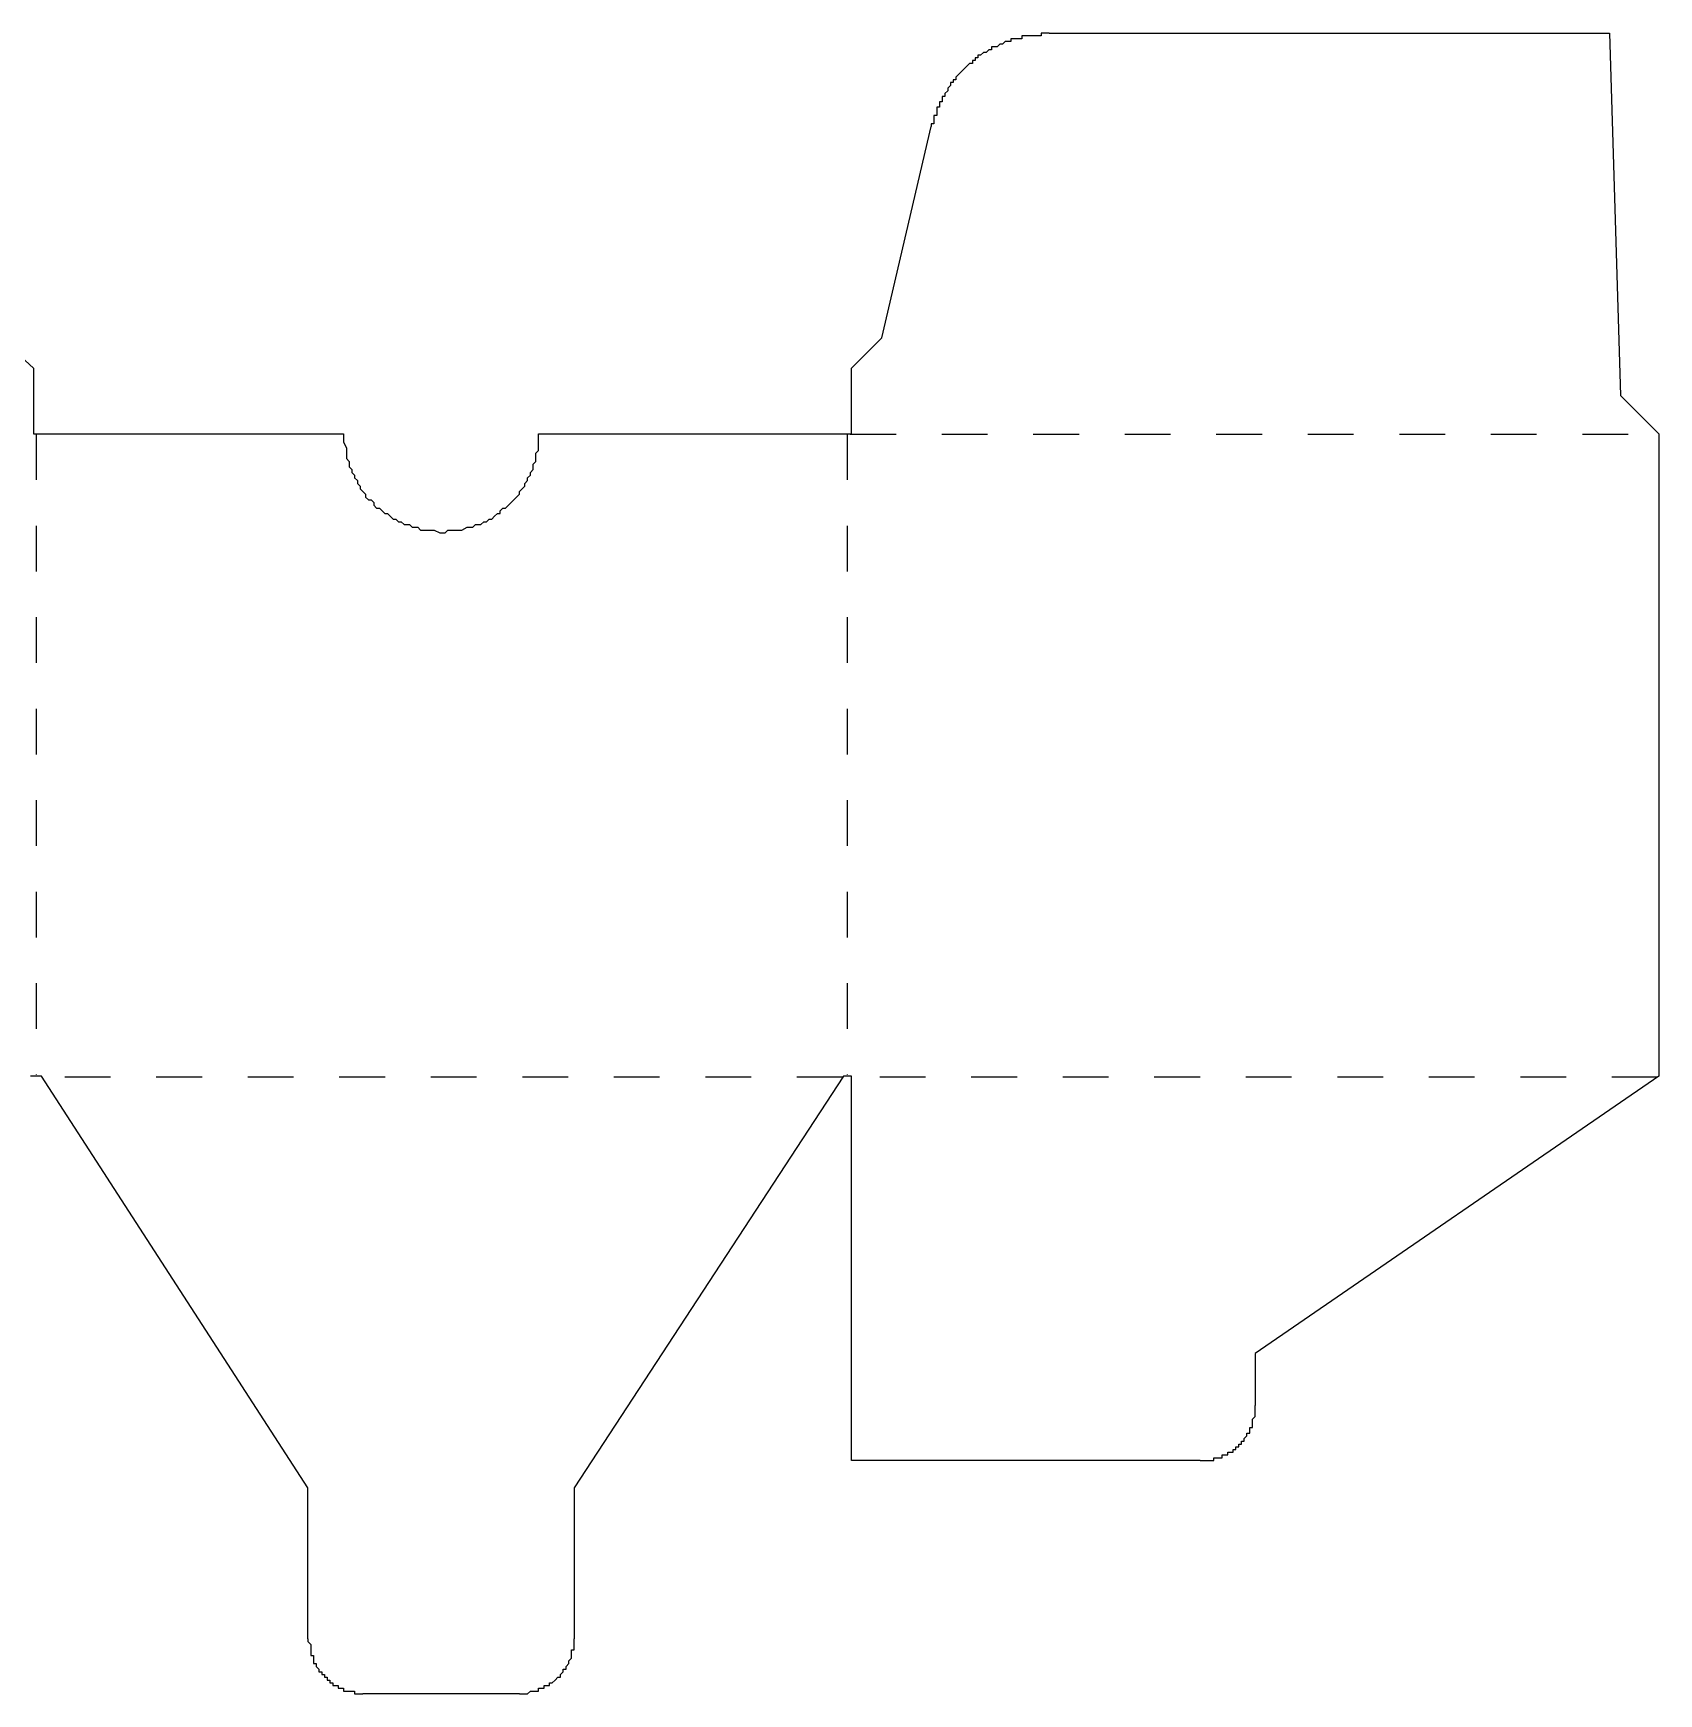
# Model space of a CAD drawing. Extents: x 0 to 896, y -596 to -17.
# Drawn here: x 469.4 to 895.7, y -596.2 to -160.6 of the extents above; entities that cross this region are included whole.
import ezdxf

# ---------------------------------------------------------------- set-up
doc = ezdxf.new("R2010")
doc.units = 0
doc.linetypes.add('DASHED', pattern=[24, 12, -12])
doc.layers.add('CREASE', color=5, linetype='DASHED')
doc.layers.add('CUT', color=1, linetype='CONTINUOUS')

msp = doc.modelspace()

# ---------------------------------------------------------------- linework, layer by layer
at = {"layer": 'CREASE'}
for p, q in [((470.2, -265.75), (470.2, -433.84)), ((682.8, -265.75), (682.8, -433.84)), ((683.65, -265.75), (895.39, -265.75)), ((681.66, -434.41), (471.33, -434.41)), ((895.39, -434.41), (683.94, -434.41))]:
    msp.add_line(p, q, dxfattribs=at)
at = {"layer": 'CUT'}
for p, q in [((734.4, -160.56), (733.68, -160.56)), ((733.68, -160.56), (733.68, -161.28)), ((735.12, -160.56), (734.4, -160.56)), ((735.84, -160.56), (735.12, -160.56)), ((735.12, -160.56), (735.12, -160.56)), ((735.84, -160.56), (882.72, -160.56)), ((882.72, -160.56), (885.6, -255.6)), ((720, -164.88), (719.28, -165.6)), ((720.72, -164.88), (720, -164.88)), ((720, -164.88), (720, -164.88)), ((721.44, -164.16), (720.72, -164.16)), ((720.72, -164.16), (720.72, -164.88)), ((722.16, -164.16), (721.44, -164.16)), ((721.44, -164.16), (721.44, -164.16)), ((722.88, -163.44), (722.16, -164.16)), ((723.6, -163.44), (722.88, -163.44)), ((722.88, -163.44), (722.88, -163.44)), ((724.32, -162.72), (723.6, -163.44)), ((723.6, -163.44), (723.6, -163.44)), ((725.04, -162.72), (724.32, -162.72)), ((724.32, -162.72), (724.32, -162.72)), ((725.76, -162.72), (725.04, -162.72)), ((725.04, -162.72), (725.04, -162.72)), ((726.48, -162), (725.76, -162)), ((725.76, -162), (725.76, -162.72)), ((727.2, -162), (726.48, -162)), ((727.92, -162), (727.2, -162)), ((727.2, -162), (727.2, -162)), ((728.64, -162), (727.92, -162)), ((727.92, -162), (727.92, -162)), ((729.36, -161.28), (728.64, -161.28)), ((728.64, -161.28), (728.64, -162)), ((730.08, -161.28), (729.36, -161.28)), ((730.8, -161.28), (730.08, -161.28)), ((730.08, -161.28), (730.08, -161.28)), ((731.52, -161.28), (730.8, -161.28)), ((730.8, -161.28), (730.8, -161.28)), ((732.24, -161.28), (731.52, -161.28)), ((731.52, -161.28), (731.52, -161.28)), ((732.96, -161.28), (732.24, -161.28)), ((733.68, -161.28), (732.96, -161.28)), ((732.96, -161.28), (732.96, -161.28)), ((714.24, -169.2), (713.52, -169.92)), ((714.96, -168.48), (714.24, -169.2)), ((714.24, -169.2), (714.24, -169.2)), ((715.68, -168.48), (714.96, -168.48)), ((714.96, -168.48), (714.96, -168.48)), ((716.4, -167.76), (715.68, -167.76)), ((715.68, -167.76), (715.68, -168.48)), ((717.12, -167.04), (716.4, -167.04)), ((716.4, -167.04), (716.4, -167.04)), ((716.4, -167.04), (716.4, -167.76)), ((717.84, -166.32), (717.12, -166.32)), ((717.12, -166.32), (717.12, -167.04)), ((718.56, -165.6), (717.84, -166.32)), ((717.84, -166.32), (717.84, -166.32)), ((719.28, -165.6), (718.56, -165.6)), ((718.56, -165.6), (718.56, -165.6)), ((719.28, -165.6), (719.28, -165.6)), ((709.92, -174.24), (709.2, -174.96)), ((710.64, -173.52), (709.92, -173.52)), ((709.92, -173.52), (709.92, -174.24)), ((709.92, -174.24), (709.92, -174.24)), ((711.36, -172.8), (710.64, -172.8)), ((710.64, -172.8), (710.64, -173.52)), ((712.08, -171.36), (711.36, -172.08)), ((711.36, -172.08), (711.36, -172.08)), ((711.36, -172.08), (711.36, -172.8)), ((712.8, -170.64), (712.08, -171.36)), ((712.08, -171.36), (712.08, -171.36)), ((712.08, -171.36), (712.08, -171.36)), ((713.52, -169.92), (712.8, -170.64)), ((712.8, -170.64), (712.8, -170.64)), ((713.52, -169.92), (713.52, -169.92)), ((713.52, -169.92), (713.52, -169.92)), ((707.76, -178.56), (707.04, -178.56)), ((707.04, -178.56), (707.04, -179.28)), ((708.48, -177.12), (707.76, -177.12)), ((707.76, -177.12), (707.76, -177.84)), ((707.76, -177.84), (707.76, -177.84)), ((707.76, -177.84), (707.76, -178.56)), ((709.2, -175.68), (708.48, -176.4)), ((708.48, -176.4), (708.48, -176.4)), ((708.48, -176.4), (708.48, -177.12)), ((709.2, -174.96), (709.2, -174.96)), ((709.2, -174.96), (709.2, -175.68)), ((709.2, -175.68), (709.2, -175.68)), ((706.32, -182.16), (705.6, -182.16)), ((705.6, -182.16), (705.6, -182.88)), ((705.6, -182.88), (705.6, -182.88)), ((705.6, -182.88), (705.6, -183.6)), ((707.04, -180), (706.32, -180)), ((706.32, -180), (706.32, -180.72)), ((706.32, -180.72), (706.32, -180.72)), ((706.32, -180.72), (706.32, -181.44)), ((706.32, -181.44), (706.32, -182.16)), ((707.04, -179.28), (707.04, -179.28)), ((707.04, -179.28), (707.04, -180)), ((691.92, -240.48), (704.88, -185.04)), ((705.6, -184.32), (704.88, -184.32)), ((704.88, -184.32), (704.88, -185.04)), ((705.6, -183.6), (705.6, -183.6)), ((705.6, -183.6), (705.6, -184.32)), ((460.8, -240.48), (469.44, -248.4)), ((684, -248.4), (691.92, -240.48)), ((469.44, -248.4), (469.44, -265.68)), ((684, -265.68), (684, -248.4)), ((885.6, -255.6), (895.68, -265.68)), ((469.44, -265.68), (550.8, -265.68)), ((550.8, -265.68), (550.8, -266.4)), ((601.92, -265.68), (684, -265.68)), ((601.92, -266.4), (601.92, -265.68)), ((895.68, -265.68), (895.68, -434.16)), ((550.8, -266.4), (550.8, -267.12)), ((550.8, -267.12), (550.8, -267.84)), ((550.8, -267.84), (551.52, -269.28)), ((551.52, -269.28), (551.52, -270)), ((551.52, -270), (551.52, -270.72)), ((601.2, -270.72), (601.92, -270)), ((601.92, -267.12), (601.92, -266.4)), ((601.92, -267.84), (601.92, -267.12)), ((601.92, -269.28), (601.92, -267.84)), ((601.92, -270), (601.92, -269.28)), ((551.52, -270.72), (551.52, -271.44)), ((551.52, -271.44), (551.52, -272.16)), ((551.52, -272.16), (552.24, -272.88)), ((552.24, -272.88), (552.24, -273.6)), ((552.24, -273.6), (552.24, -274.32)), ((552.24, -274.32), (552.96, -275.04)), ((600.48, -273.6), (601.2, -272.88)), ((600.48, -274.32), (600.48, -273.6)), ((600.48, -275.04), (600.48, -274.32)), ((601.2, -271.44), (601.2, -270.72)), ((601.2, -272.16), (601.2, -271.44)), ((601.2, -272.88), (601.2, -272.16)), ((552.96, -275.04), (552.96, -275.76)), ((552.96, -275.76), (553.68, -276.48)), ((553.68, -276.48), (553.68, -277.2)), ((553.68, -277.2), (554.4, -277.92)), ((554.4, -277.92), (554.4, -278.64)), ((554.4, -278.64), (555.12, -279.36)), ((598.32, -278.64), (599.04, -277.92)), ((598.32, -279.36), (598.32, -278.64)), ((599.04, -277.2), (599.76, -276.48)), ((599.04, -277.92), (599.04, -277.2)), ((599.76, -275.76), (600.48, -275.04)), ((599.76, -276.48), (599.76, -275.76)), ((555.12, -279.36), (555.12, -280.08)), ((555.12, -280.08), (555.84, -280.8)), ((555.84, -280.8), (556.56, -281.52)), ((556.56, -281.52), (556.56, -282.24)), ((556.56, -282.24), (557.28, -282.96)), ((557.28, -282.96), (558, -282.96)), ((558, -282.96), (558.72, -283.68)), ((594.72, -283.68), (595.44, -282.96)), ((595.44, -282.96), (596.16, -282.24)), ((595.44, -282.96), (595.44, -282.96)), ((596.16, -282.24), (596.88, -281.52)), ((596.88, -280.8), (597.6, -280.08)), ((596.88, -281.52), (596.88, -280.8)), ((597.6, -280.08), (598.32, -279.36)), ((558.72, -283.68), (558.72, -284.4)), ((558.72, -284.4), (559.44, -285.12)), ((559.44, -285.12), (560.16, -285.12)), ((560.16, -285.12), (560.88, -285.84)), ((560.88, -285.84), (561.6, -286.56)), ((561.6, -286.56), (562.32, -286.56)), ((562.32, -286.56), (563.04, -287.28)), ((563.04, -287.28), (563.76, -288)), ((589.68, -288), (590.4, -287.28)), ((590.4, -287.28), (591.12, -286.56)), ((591.12, -286.56), (591.84, -286.56)), ((591.84, -285.84), (592.56, -285.12)), ((591.84, -286.56), (591.84, -285.84)), ((592.56, -285.12), (593.28, -285.12)), ((593.28, -285.12), (594, -284.4)), ((594, -284.4), (594.72, -283.68)), ((563.76, -288), (564.48, -288)), ((564.48, -288), (565.2, -288.72)), ((565.2, -288.72), (565.92, -288.72)), ((565.92, -288.72), (566.64, -289.44)), ((566.64, -289.44), (567.36, -289.44)), ((567.36, -289.44), (568.08, -289.44)), ((568.08, -289.44), (568.8, -290.16)), ((568.8, -290.16), (569.52, -290.16)), ((569.52, -290.16), (570.24, -290.16)), ((570.24, -290.16), (570.96, -290.88)), ((570.96, -290.88), (571.68, -290.88)), ((571.68, -290.88), (572.4, -290.88)), ((572.4, -290.88), (573.12, -290.88)), ((573.12, -290.88), (573.84, -290.88)), ((573.84, -290.88), (574.56, -290.88)), ((574.56, -290.88), (576, -291.6)), ((576, -291.6), (576.72, -291.6)), ((576.72, -291.6), (577.44, -291.6)), ((577.44, -291.6), (578.16, -290.88)), ((578.16, -290.88), (578.88, -290.88)), ((578.88, -290.88), (579.6, -290.88)), ((579.6, -290.88), (580.32, -290.88)), ((580.32, -290.88), (581.04, -290.88)), ((581.04, -290.88), (581.76, -290.88)), ((581.76, -290.88), (583.2, -290.16)), ((583.2, -290.16), (583.92, -290.16)), ((583.92, -290.16), (584.64, -290.16)), ((584.64, -290.16), (585.36, -289.44)), ((585.36, -289.44), (586.08, -289.44)), ((586.08, -289.44), (586.8, -289.44)), ((586.8, -289.44), (587.52, -288.72)), ((587.52, -288.72), (588.24, -288.72)), ((588.24, -288.72), (588.96, -288)), ((588.96, -288), (589.68, -288)), ((469.44, -434.16), (468.72, -434.16)), ((470.16, -434.16), (469.44, -434.16)), ((469.44, -434.16), (469.44, -434.16)), ((469.44, -434.16), (469.44, -434.16)), ((469.44, -434.16), (469.44, -434.16)), ((469.44, -434.16), (469.44, -434.16)), ((469.44, -434.16), (469.44, -434.16)), ((469.44, -434.16), (469.44, -434.16)), ((469.44, -434.16), (469.44, -434.16)), ((469.44, -434.16), (469.44, -434.16)), ((469.44, -434.16), (469.44, -434.16)), ((469.44, -434.16), (469.44, -434.16)), ((469.44, -434.16), (469.44, -434.16)), ((469.44, -434.16), (469.44, -434.16)), ((469.44, -434.16), (469.44, -434.16)), ((469.44, -434.16), (469.44, -434.16)), ((469.44, -434.16), (469.44, -434.16)), ((469.44, -434.16), (469.44, -434.16)), ((469.44, -434.16), (469.44, -434.16)), ((469.44, -434.16), (469.44, -434.16)), ((469.44, -434.16), (469.44, -434.16)), ((469.44, -434.16), (469.44, -434.16)), ((469.44, -434.16), (469.44, -434.16)), ((469.44, -434.16), (469.44, -434.16)), ((469.44, -434.16), (469.44, -434.16)), ((469.44, -434.16), (469.44, -434.16)), ((469.44, -434.16), (469.44, -434.16)), ((469.44, -434.16), (469.44, -434.16)), ((469.44, -434.16), (469.44, -434.16)), ((469.44, -434.16), (469.44, -434.16)), ((469.44, -434.16), (469.44, -434.16)), ((469.44, -434.16), (469.44, -434.16)), ((469.44, -434.16), (469.44, -434.16)), ((469.44, -434.16), (469.44, -434.16)), ((469.44, -434.16), (469.44, -434.16)), ((469.44, -434.16), (469.44, -434.16)), ((469.44, -434.16), (469.44, -434.16)), ((469.44, -434.16), (469.44, -434.16)), ((469.44, -434.16), (469.44, -434.16)), ((469.44, -434.16), (469.44, -434.16)), ((469.44, -434.16), (469.44, -434.16)), ((469.44, -434.16), (469.44, -434.16)), ((469.44, -434.16), (469.44, -434.16)), ((469.44, -434.16), (469.44, -434.16)), ((469.44, -434.16), (469.44, -434.16)), ((469.44, -434.16), (469.44, -434.16)), ((469.44, -434.16), (469.44, -434.16)), ((469.44, -434.16), (469.44, -434.16)), ((469.44, -434.16), (469.44, -434.16)), ((469.44, -434.16), (469.44, -434.16)), ((469.44, -434.16), (469.44, -434.16)), ((469.44, -434.16), (469.44, -434.16)), ((469.44, -434.16), (469.44, -434.16)), ((469.44, -434.16), (469.44, -434.16)), ((469.44, -434.16), (469.44, -434.16)), ((469.44, -434.16), (469.44, -434.16)), ((469.44, -434.16), (469.44, -434.16)), ((469.44, -434.16), (469.44, -434.16)), ((469.44, -434.16), (469.44, -434.16)), ((469.44, -434.16), (469.44, -434.16)), ((469.44, -434.16), (469.44, -434.16)), ((469.44, -434.16), (469.44, -434.16)), ((469.44, -434.16), (469.44, -434.16)), ((469.44, -434.16), (469.44, -434.16)), ((469.44, -434.16), (469.44, -434.16)), ((469.44, -434.16), (469.44, -434.16)), ((469.44, -434.16), (469.44, -434.16)), ((469.44, -434.16), (469.44, -434.16)), ((470.88, -434.16), (470.16, -434.16)), ((470.16, -434.16), (470.16, -434.16)), ((470.16, -434.16), (470.16, -434.16)), ((470.16, -434.16), (470.16, -434.16)), ((470.16, -434.16), (470.16, -434.16)), ((470.16, -434.16), (470.16, -434.16)), ((470.16, -434.16), (470.16, -434.16)), ((470.16, -434.16), (470.16, -434.16)), ((470.16, -434.16), (470.16, -434.16)), ((470.16, -434.16), (470.16, -434.16)), ((470.16, -434.16), (470.16, -434.16)), ((470.16, -434.16), (470.16, -434.16)), ((470.16, -434.16), (470.16, -434.16)), ((470.16, -434.16), (470.16, -434.16)), ((470.16, -434.16), (470.16, -434.16)), ((470.16, -434.16), (470.16, -434.16)), ((470.16, -434.16), (470.16, -434.16)), ((470.16, -434.16), (470.16, -434.16)), ((470.16, -434.16), (470.16, -434.16)), ((470.16, -434.16), (470.16, -434.16)), ((470.16, -434.16), (470.16, -434.16)), ((470.16, -434.16), (470.16, -434.16)), ((470.16, -434.16), (470.16, -434.16)), ((470.16, -434.16), (470.16, -434.16)), ((470.16, -434.16), (470.16, -434.16)), ((470.16, -434.16), (470.16, -434.16)), ((470.16, -434.16), (470.16, -434.16)), ((470.16, -434.16), (470.16, -434.16)), ((470.16, -434.16), (470.16, -434.16)), ((470.16, -434.16), (470.16, -434.16)), ((470.16, -434.16), (470.16, -434.16)), ((470.16, -434.16), (470.16, -434.16)), ((470.16, -434.16), (470.16, -434.16)), ((470.16, -434.16), (470.16, -434.16)), ((470.16, -434.16), (470.16, -434.16)), ((470.16, -434.16), (470.16, -434.16)), ((470.16, -434.16), (470.16, -434.16)), ((470.16, -434.16), (470.16, -434.16)), ((470.16, -434.16), (470.16, -434.16)), ((470.16, -434.16), (470.16, -434.16)), ((470.16, -434.16), (470.16, -434.16)), ((470.16, -434.16), (470.16, -434.16)), ((470.16, -434.16), (470.16, -434.16)), ((470.16, -434.16), (470.16, -434.16)), ((470.16, -434.16), (470.16, -434.16)), ((470.16, -434.16), (470.16, -434.16)), ((470.16, -434.16), (470.16, -434.16)), ((470.16, -434.16), (470.16, -434.16)), ((470.16, -434.16), (470.16, -434.16)), ((470.16, -434.16), (470.16, -434.16)), ((470.16, -434.16), (470.16, -434.16)), ((470.16, -434.16), (470.16, -434.16)), ((470.16, -434.16), (470.16, -434.16)), ((470.16, -434.16), (470.16, -434.16)), ((470.16, -434.16), (470.16, -434.16)), ((471.6, -434.16), (470.88, -434.16)), ((470.88, -434.16), (470.88, -434.16)), ((470.88, -434.16), (470.88, -434.16)), ((470.88, -434.16), (470.88, -434.16)), ((470.88, -434.16), (470.88, -434.16)), ((470.88, -434.16), (470.88, -434.16)), ((470.88, -434.16), (470.88, -434.16)), ((470.88, -434.16), (470.88, -434.16)), ((470.88, -434.16), (470.88, -434.16)), ((470.88, -434.16), (470.88, -434.16)), ((470.88, -434.16), (470.88, -434.16)), ((470.88, -434.16), (470.88, -434.16)), ((470.88, -434.16), (470.88, -434.16)), ((470.88, -434.16), (470.88, -434.16)), ((470.88, -434.16), (470.88, -434.16)), ((470.88, -434.16), (470.88, -434.16)), ((470.88, -434.16), (470.88, -434.16)), ((470.88, -434.16), (470.88, -434.16)), ((470.88, -434.16), (470.88, -434.16)), ((470.88, -434.16), (470.88, -434.16)), ((470.88, -434.16), (470.88, -434.16)), ((470.88, -434.16), (470.88, -434.16)), ((470.88, -434.16), (470.88, -434.16)), ((470.88, -434.16), (470.88, -434.16)), ((470.88, -434.16), (470.88, -434.16)), ((470.88, -434.16), (470.88, -434.16)), ((470.88, -434.16), (470.88, -434.16)), ((470.88, -434.16), (470.88, -434.16)), ((470.88, -434.16), (470.88, -434.16)), ((470.88, -434.16), (470.88, -434.16)), ((470.88, -434.16), (470.88, -434.16)), ((470.88, -434.16), (470.88, -434.16)), ((470.88, -434.16), (470.88, -434.16)), ((470.88, -434.16), (470.88, -434.16)), ((470.88, -434.16), (470.88, -434.16)), ((470.88, -434.16), (470.88, -434.16)), ((470.88, -434.16), (470.88, -434.16)), ((470.88, -434.16), (470.88, -434.16)), ((470.88, -434.16), (470.88, -434.16)), ((470.88, -434.16), (470.88, -434.16)), ((470.88, -434.16), (470.88, -434.16)), ((470.88, -434.16), (470.88, -434.16)), ((470.88, -434.16), (470.88, -434.16)), ((470.88, -434.16), (470.88, -434.16)), ((470.88, -434.16), (470.88, -434.16)), ((470.88, -434.16), (470.88, -434.16)), ((470.88, -434.16), (470.88, -434.16)), ((470.88, -434.16), (470.88, -434.16)), ((470.88, -434.16), (470.88, -434.16)), ((470.88, -434.16), (470.88, -434.16)), ((470.88, -434.16), (470.88, -434.16)), ((470.88, -434.16), (470.88, -434.16)), ((470.88, -434.16), (470.88, -434.16)), ((470.88, -434.16), (470.88, -434.16)), ((470.88, -434.16), (470.88, -434.16)), ((470.88, -434.16), (470.88, -434.16)), ((470.88, -434.16), (470.88, -434.16)), ((470.88, -434.16), (470.88, -434.16)), ((470.88, -434.16), (470.88, -434.16)), ((470.88, -434.16), (470.88, -434.16)), ((470.88, -434.16), (470.88, -434.16)), ((470.88, -434.16), (470.88, -434.16)), ((470.88, -434.16), (470.88, -434.16)), ((470.88, -434.16), (470.88, -434.16)), ((470.88, -434.16), (470.88, -434.16)), ((541.44, -542.16), (471.6, -434.16)), ((471.6, -434.16), (471.6, -434.16)), ((471.6, -434.16), (471.6, -434.16)), ((471.6, -434.16), (471.6, -434.16)), ((471.6, -434.16), (471.6, -434.16)), ((471.6, -434.16), (471.6, -434.16)), ((471.6, -434.16), (471.6, -434.16)), ((471.6, -434.16), (471.6, -434.16)), ((471.6, -434.16), (471.6, -434.16)), ((471.6, -434.16), (471.6, -434.16)), ((471.6, -434.16), (471.6, -434.16)), ((681.84, -434.16), (611.28, -542.16)), ((682.56, -434.16), (681.84, -434.16)), ((681.84, -434.16), (681.84, -434.16)), ((681.84, -434.16), (681.84, -434.16)), ((681.84, -434.16), (681.84, -434.16)), ((681.84, -434.16), (681.84, -434.16)), ((681.84, -434.16), (681.84, -434.16)), ((681.84, -434.16), (681.84, -434.16)), ((681.84, -434.16), (681.84, -434.16)), ((681.84, -434.16), (681.84, -434.16)), ((681.84, -434.16), (681.84, -434.16)), ((681.84, -434.16), (681.84, -434.16)), ((681.84, -434.16), (681.84, -434.16)), ((681.84, -434.16), (681.84, -434.16)), ((681.84, -434.16), (681.84, -434.16)), ((681.84, -434.16), (681.84, -434.16)), ((681.84, -434.16), (681.84, -434.16)), ((681.84, -434.16), (681.84, -434.16)), ((681.84, -434.16), (681.84, -434.16)), ((681.84, -434.16), (681.84, -434.16)), ((681.84, -434.16), (681.84, -434.16)), ((681.84, -434.16), (681.84, -434.16)), ((681.84, -434.16), (681.84, -434.16)), ((681.84, -434.16), (681.84, -434.16)), ((681.84, -434.16), (681.84, -434.16)), ((681.84, -434.16), (681.84, -434.16)), ((681.84, -434.16), (681.84, -434.16)), ((681.84, -434.16), (681.84, -434.16)), ((681.84, -434.16), (681.84, -434.16)), ((681.84, -434.16), (681.84, -434.16)), ((681.84, -434.16), (681.84, -434.16)), ((681.84, -434.16), (681.84, -434.16)), ((681.84, -434.16), (681.84, -434.16)), ((681.84, -434.16), (681.84, -434.16)), ((681.84, -434.16), (681.84, -434.16)), ((681.84, -434.16), (681.84, -434.16)), ((681.84, -434.16), (681.84, -434.16)), ((681.84, -434.16), (681.84, -434.16)), ((681.84, -434.16), (681.84, -434.16)), ((681.84, -434.16), (681.84, -434.16)), ((681.84, -434.16), (681.84, -434.16)), ((681.84, -434.16), (681.84, -434.16)), ((681.84, -434.16), (681.84, -434.16)), ((681.84, -434.16), (681.84, -434.16)), ((681.84, -434.16), (681.84, -434.16)), ((681.84, -434.16), (681.84, -434.16)), ((681.84, -434.16), (681.84, -434.16)), ((681.84, -434.16), (681.84, -434.16)), ((681.84, -434.16), (681.84, -434.16)), ((681.84, -434.16), (681.84, -434.16)), ((681.84, -434.16), (681.84, -434.16)), ((681.84, -434.16), (681.84, -434.16)), ((681.84, -434.16), (681.84, -434.16)), ((681.84, -434.16), (681.84, -434.16)), ((681.84, -434.16), (681.84, -434.16)), ((683.28, -434.16), (682.56, -434.16)), ((682.56, -434.16), (682.56, -434.16)), ((682.56, -434.16), (682.56, -434.16)), ((682.56, -434.16), (682.56, -434.16)), ((682.56, -434.16), (682.56, -434.16)), ((682.56, -434.16), (682.56, -434.16)), ((682.56, -434.16), (682.56, -434.16)), ((682.56, -434.16), (682.56, -434.16)), ((682.56, -434.16), (682.56, -434.16)), ((682.56, -434.16), (682.56, -434.16)), ((682.56, -434.16), (682.56, -434.16)), ((682.56, -434.16), (682.56, -434.16)), ((682.56, -434.16), (682.56, -434.16)), ((682.56, -434.16), (682.56, -434.16)), ((682.56, -434.16), (682.56, -434.16)), ((682.56, -434.16), (682.56, -434.16)), ((682.56, -434.16), (682.56, -434.16)), ((682.56, -434.16), (682.56, -434.16)), ((682.56, -434.16), (682.56, -434.16)), ((682.56, -434.16), (682.56, -434.16)), ((682.56, -434.16), (682.56, -434.16)), ((682.56, -434.16), (682.56, -434.16)), ((682.56, -434.16), (682.56, -434.16)), ((682.56, -434.16), (682.56, -434.16)), ((682.56, -434.16), (682.56, -434.16)), ((682.56, -434.16), (682.56, -434.16)), ((682.56, -434.16), (682.56, -434.16)), ((682.56, -434.16), (682.56, -434.16)), ((682.56, -434.16), (682.56, -434.16)), ((682.56, -434.16), (682.56, -434.16)), ((682.56, -434.16), (682.56, -434.16)), ((682.56, -434.16), (682.56, -434.16)), ((682.56, -434.16), (682.56, -434.16)), ((682.56, -434.16), (682.56, -434.16)), ((682.56, -434.16), (682.56, -434.16)), ((682.56, -434.16), (682.56, -434.16)), ((682.56, -434.16), (682.56, -434.16)), ((682.56, -434.16), (682.56, -434.16)), ((682.56, -434.16), (682.56, -434.16)), ((682.56, -434.16), (682.56, -434.16)), ((682.56, -434.16), (682.56, -434.16)), ((682.56, -434.16), (682.56, -434.16)), ((682.56, -434.16), (682.56, -434.16)), ((682.56, -434.16), (682.56, -434.16)), ((682.56, -434.16), (682.56, -434.16)), ((682.56, -434.16), (682.56, -434.16)), ((682.56, -434.16), (682.56, -434.16)), ((682.56, -434.16), (682.56, -434.16)), ((682.56, -434.16), (682.56, -434.16)), ((682.56, -434.16), (682.56, -434.16)), ((682.56, -434.16), (682.56, -434.16)), ((682.56, -434.16), (682.56, -434.16)), ((682.56, -434.16), (682.56, -434.16)), ((682.56, -434.16), (682.56, -434.16)), ((682.56, -434.16), (682.56, -434.16)), ((682.56, -434.16), (682.56, -434.16)), ((684, -434.16), (683.28, -434.16)), ((683.28, -434.16), (683.28, -434.16)), ((683.28, -434.16), (683.28, -434.16)), ((683.28, -434.16), (683.28, -434.16)), ((683.28, -434.16), (683.28, -434.16)), ((683.28, -434.16), (683.28, -434.16)), ((683.28, -434.16), (683.28, -434.16)), ((683.28, -434.16), (683.28, -434.16)), ((683.28, -434.16), (683.28, -434.16)), ((683.28, -434.16), (683.28, -434.16)), ((683.28, -434.16), (683.28, -434.16)), ((683.28, -434.16), (683.28, -434.16)), ((683.28, -434.16), (683.28, -434.16)), ((683.28, -434.16), (683.28, -434.16)), ((683.28, -434.16), (683.28, -434.16)), ((683.28, -434.16), (683.28, -434.16)), ((683.28, -434.16), (683.28, -434.16)), ((683.28, -434.16), (683.28, -434.16)), ((683.28, -434.16), (683.28, -434.16)), ((683.28, -434.16), (683.28, -434.16)), ((683.28, -434.16), (683.28, -434.16)), ((683.28, -434.16), (683.28, -434.16)), ((683.28, -434.16), (683.28, -434.16)), ((683.28, -434.16), (683.28, -434.16)), ((683.28, -434.16), (683.28, -434.16)), ((683.28, -434.16), (683.28, -434.16)), ((683.28, -434.16), (683.28, -434.16)), ((683.28, -434.16), (683.28, -434.16)), ((683.28, -434.16), (683.28, -434.16)), ((683.28, -434.16), (683.28, -434.16)), ((683.28, -434.16), (683.28, -434.16)), ((683.28, -434.16), (683.28, -434.16)), ((683.28, -434.16), (683.28, -434.16)), ((683.28, -434.16), (683.28, -434.16)), ((683.28, -434.16), (683.28, -434.16)), ((683.28, -434.16), (683.28, -434.16)), ((683.28, -434.16), (683.28, -434.16)), ((683.28, -434.16), (683.28, -434.16)), ((683.28, -434.16), (683.28, -434.16)), ((683.28, -434.16), (683.28, -434.16)), ((683.28, -434.16), (683.28, -434.16)), ((683.28, -434.16), (683.28, -434.16)), ((683.28, -434.16), (683.28, -434.16)), ((683.28, -434.16), (683.28, -434.16)), ((683.28, -434.16), (683.28, -434.16)), ((683.28, -434.16), (683.28, -434.16)), ((683.28, -434.16), (683.28, -434.16)), ((683.28, -434.16), (683.28, -434.16)), ((683.28, -434.16), (683.28, -434.16)), ((683.28, -434.16), (683.28, -434.16)), ((683.28, -434.16), (683.28, -434.16)), ((683.28, -434.16), (683.28, -434.16)), ((683.28, -434.16), (683.28, -434.16)), ((683.28, -434.16), (683.28, -434.16)), ((683.28, -434.16), (683.28, -434.16)), ((683.28, -434.16), (683.28, -434.16)), ((683.28, -434.16), (683.28, -434.16)), ((683.28, -434.16), (683.28, -434.16)), ((683.28, -434.16), (683.28, -434.16)), ((684, -435.6), (684, -434.16)), ((684, -434.16), (684, -434.16)), ((684, -434.16), (684, -434.16)), ((684, -434.16), (684, -434.16)), ((684, -434.16), (684, -434.16)), ((684, -434.16), (684, -434.16)), ((684, -434.16), (684, -434.16)), ((684, -434.16), (684, -434.16)), ((684, -434.16), (684, -434.16)), ((684, -434.16), (684, -434.16)), ((684, -434.16), (684, -434.16)), ((684, -434.16), (684, -434.16)), ((684, -434.16), (684, -434.16)), ((684, -434.16), (684, -434.16)), ((684, -434.16), (684, -434.16)), ((684, -434.16), (684, -434.16)), ((684, -434.16), (684, -434.16)), ((684, -434.16), (684, -434.16)), ((684, -434.16), (684, -434.16)), ((684, -434.16), (684, -434.16)), ((684, -434.16), (684, -434.16)), ((684, -434.16), (684, -434.16)), ((684, -434.16), (684, -434.16)), ((684, -434.16), (684, -434.16)), ((684, -434.16), (684, -434.16)), ((684, -434.16), (684, -434.16)), ((684, -434.16), (684, -434.16)), ((684, -434.16), (684, -434.16)), ((684, -434.16), (684, -434.16)), ((684, -434.16), (684, -434.16)), ((684, -434.16), (684, -434.16)), ((684, -434.16), (684, -434.16)), ((895.68, -434.16), (789.84, -506.88)), ((684, -436.32), (684, -435.6)), ((684, -435.6), (684, -435.6)), ((684, -435.6), (684, -435.6)), ((684, -435.6), (684, -435.6)), ((684, -435.6), (684, -435.6)), ((684, -435.6), (684, -435.6)), ((684, -435.6), (684, -435.6)), ((684, -435.6), (684, -435.6)), ((684, -435.6), (684, -435.6)), ((684, -435.6), (684, -435.6)), ((684, -435.6), (684, -435.6)), ((684, -435.6), (684, -435.6)), ((684, -435.6), (684, -435.6)), ((684, -435.6), (684, -435.6)), ((684, -435.6), (684, -435.6)), ((684, -435.6), (684, -435.6)), ((684, -435.6), (684, -435.6)), ((684, -534.96), (684, -436.32)), ((684, -436.32), (684, -436.32)), ((684, -436.32), (684, -436.32)), ((684, -436.32), (684, -436.32)), ((684, -436.32), (684, -436.32)), ((684, -436.32), (684, -436.32)), ((684, -436.32), (684, -436.32)), ((684, -436.32), (684, -436.32)), ((684, -436.32), (684, -436.32)), ((684, -436.32), (684, -436.32)), ((684, -436.32), (684, -436.32)), ((684, -436.32), (684, -436.32)), ((684, -436.32), (684, -436.32)), ((684, -436.32), (684, -436.32)), ((684, -436.32), (684, -436.32)), ((684, -436.32), (684, -436.32)), ((684, -436.32), (684, -436.32)), ((684, -436.32), (684, -436.32)), ((684, -436.32), (684, -436.32)), ((684, -436.32), (684, -436.32)), ((684, -436.32), (684, -436.32)), ((684, -436.32), (684, -436.32)), ((684, -436.32), (684, -436.32)), ((684, -436.32), (684, -436.32)), ((684, -436.32), (684, -436.32)), ((684, -436.32), (684, -436.32)), ((684, -436.32), (684, -436.32)), ((684, -436.32), (684, -436.32)), ((684, -436.32), (684, -436.32)), ((684, -436.32), (684, -436.32)), ((684, -436.32), (684, -436.32)), ((684, -436.32), (684, -436.32)), ((684, -436.32), (684, -436.32)), ((684, -436.32), (684, -436.32)), ((684, -436.32), (684, -436.32)), ((684, -436.32), (684, -436.32)), ((684, -436.32), (684, -436.32)), ((684, -436.32), (684, -436.32)), ((684, -436.32), (684, -436.32)), ((684, -436.32), (684, -436.32)), ((684, -436.32), (684, -436.32)), ((684, -436.32), (684, -436.32)), ((684, -436.32), (684, -436.32)), ((684, -436.32), (684, -436.32)), ((684, -436.32), (684, -436.32)), ((684, -436.32), (684, -436.32)), ((684, -436.32), (684, -436.32)), ((684, -436.32), (684, -436.32)), ((684, -436.32), (684, -436.32)), ((684, -436.32), (684, -436.32)), ((684, -436.32), (684, -436.32)), ((684, -436.32), (684, -436.32)), ((684, -436.32), (684, -436.32)), ((684, -436.32), (684, -436.32)), ((684, -436.32), (684, -436.32)), ((684, -436.32), (684, -436.32)), ((684, -436.32), (684, -436.32)), ((684, -436.32), (684, -436.32)), ((684, -436.32), (684, -436.32)), ((684, -436.32), (684, -436.32)), ((684, -436.32), (684, -436.32)), ((684, -436.32), (684, -436.32)), ((684, -436.32), (684, -436.32)), ((684, -436.32), (684, -436.32)), ((684, -436.32), (684, -436.32)), ((684, -436.32), (684, -436.32)), ((684, -436.32), (684, -436.32)), ((684, -436.32), (684, -436.32)), ((684, -436.32), (684, -436.32)), ((684, -436.32), (684, -436.32)), ((684, -436.32), (684, -436.32)), ((684, -436.32), (684, -436.32)), ((684, -436.32), (684, -436.32)), ((684, -436.32), (684, -436.32)), ((684, -436.32), (684, -436.32)), ((684, -436.32), (684, -436.32)), ((684, -436.32), (684, -436.32)), ((684, -436.32), (684, -436.32)), ((684, -436.32), (684, -436.32)), ((684, -436.32), (684, -436.32)), ((684, -436.32), (684, -436.32)), ((684, -436.32), (684, -436.32)), ((684, -436.32), (684, -436.32)), ((789.84, -506.88), (789.84, -520.56)), ((789.84, -521.28), (789.84, -520.56)), ((789.84, -522), (789.84, -521.28)), ((789.84, -521.28), (789.84, -521.28)), ((789.84, -521.28), (789.84, -521.28)), ((789.84, -522.72), (789.84, -522)), ((789.84, -522), (789.84, -522)), ((789.84, -522), (789.84, -522)), ((788.4, -527.04), (788.4, -526.32)), ((788.4, -526.32), (788.4, -526.32)), ((788.4, -526.32), (789.12, -526.32)), ((788.4, -527.76), (788.4, -527.04)), ((788.4, -527.04), (788.4, -527.04)), ((788.4, -527.04), (788.4, -527.04)), ((788.4, -527.04), (788.4, -527.04)), ((789.12, -524.16), (789.84, -523.44)), ((789.12, -524.88), (789.12, -524.16)), ((789.12, -524.16), (789.12, -524.16)), ((789.12, -524.16), (789.12, -524.16)), ((789.12, -525.6), (789.12, -524.88)), ((789.12, -524.88), (789.12, -524.88)), ((789.12, -524.88), (789.12, -524.88)), ((789.12, -526.32), (789.12, -525.6)), ((789.12, -525.6), (789.12, -525.6)), ((789.12, -525.6), (789.12, -525.6)), ((789.12, -525.6), (789.12, -525.6)), ((789.84, -523.44), (789.84, -522.72)), ((789.84, -522.72), (789.84, -522.72)), ((789.84, -522.72), (789.84, -522.72)), ((789.84, -523.44), (789.84, -523.44)), ((789.84, -523.44), (789.84, -523.44)), ((789.84, -523.44), (789.84, -523.44)), ((784.8, -532.08), (784.8, -531.36)), ((784.8, -531.36), (784.8, -531.36)), ((784.8, -531.36), (784.8, -531.36)), ((784.8, -531.36), (785.52, -531.36)), ((785.52, -531.36), (785.52, -530.64)), ((785.52, -530.64), (785.52, -530.64)), ((785.52, -530.64), (786.24, -530.64)), ((785.52, -531.36), (785.52, -531.36)), ((786.24, -530.64), (786.24, -529.92)), ((786.24, -529.92), (786.24, -529.92)), ((786.24, -529.92), (786.24, -529.92)), ((786.24, -529.92), (786.96, -529.92)), ((786.24, -530.64), (786.24, -530.64)), ((786.96, -529.2), (787.68, -528.48)), ((786.96, -529.92), (786.96, -529.2)), ((786.96, -529.2), (786.96, -529.2)), ((786.96, -529.2), (786.96, -529.2)), ((786.96, -529.2), (786.96, -529.2)), ((787.68, -528.48), (787.68, -527.76)), ((787.68, -527.76), (787.68, -527.76)), ((787.68, -527.76), (788.4, -527.76)), ((787.68, -528.48), (787.68, -528.48)), ((787.68, -528.48), (787.68, -528.48)), ((787.68, -528.48), (787.68, -528.48)), ((788.4, -527.76), (788.4, -527.76)), ((775.44, -534.96), (684, -534.96)), ((775.44, -534.96), (775.44, -534.96)), ((775.44, -534.96), (776.16, -534.96)), ((776.16, -534.96), (776.16, -534.96)), ((776.16, -534.96), (776.16, -534.96)), ((776.16, -534.96), (776.88, -534.96)), ((776.88, -534.96), (776.88, -534.96)), ((776.88, -534.96), (776.88, -534.96)), ((776.88, -534.96), (777.6, -534.96)), ((777.6, -534.96), (777.6, -534.96)), ((777.6, -534.96), (777.6, -534.96)), ((777.6, -534.96), (778.32, -534.96)), ((778.32, -534.96), (778.32, -534.96)), ((778.32, -534.96), (778.32, -534.96)), ((778.32, -534.96), (778.32, -534.96)), ((778.32, -534.96), (779.04, -534.96)), ((779.04, -534.96), (779.04, -534.24)), ((779.04, -534.24), (779.04, -534.24)), ((779.04, -534.24), (779.76, -534.24)), ((779.76, -534.24), (779.76, -534.24)), ((779.76, -534.24), (779.76, -534.24)), ((779.76, -534.24), (780.48, -534.24)), ((780.48, -534.24), (780.48, -534.24)), ((780.48, -534.24), (780.48, -534.24)), ((780.48, -534.24), (780.48, -534.24)), ((780.48, -534.24), (781.2, -534.24)), ((781.2, -534.24), (781.2, -533.52)), ((781.2, -533.52), (781.2, -533.52)), ((781.2, -533.52), (781.92, -533.52)), ((781.92, -533.52), (781.92, -533.52)), ((781.92, -533.52), (781.92, -533.52)), ((781.92, -533.52), (781.92, -533.52)), ((781.92, -533.52), (782.64, -533.52)), ((782.64, -533.52), (782.64, -532.8)), ((782.64, -532.8), (782.64, -532.8)), ((782.64, -532.8), (783.36, -532.8)), ((782.64, -533.52), (782.64, -533.52)), ((783.36, -532.8), (783.36, -532.8)), ((783.36, -532.8), (783.36, -532.8)), ((783.36, -532.8), (784.08, -532.8)), ((784.08, -532.8), (784.08, -532.08)), ((784.08, -532.08), (784.08, -532.08)), ((784.08, -532.08), (784.08, -532.08)), ((784.08, -532.08), (784.8, -532.08)), ((784.8, -532.08), (784.8, -532.08)), ((541.44, -581.76), (541.44, -542.16)), ((611.28, -542.16), (611.28, -581.76)), ((541.44, -581.76), (541.44, -581.76)), ((541.44, -581.76), (541.44, -582.48)), ((541.44, -582.48), (541.44, -582.48)), ((541.44, -582.48), (541.44, -582.48)), ((541.44, -582.48), (542.16, -583.2)), ((542.16, -583.2), (542.16, -583.2)), ((542.16, -583.2), (542.16, -583.2)), ((542.16, -583.2), (542.16, -583.92)), ((611.28, -582.48), (611.28, -581.76)), ((611.28, -581.76), (611.28, -581.76)), ((611.28, -583.2), (611.28, -582.48)), ((611.28, -582.48), (611.28, -582.48)), ((611.28, -582.48), (611.28, -582.48)), ((611.28, -583.92), (611.28, -583.2)), ((611.28, -583.2), (611.28, -583.2)), ((611.28, -583.2), (611.28, -583.2)), ((542.16, -583.92), (542.16, -583.92)), ((542.16, -583.92), (542.16, -583.92)), ((542.16, -583.92), (542.16, -583.92)), ((542.16, -583.92), (542.16, -584.64)), ((542.16, -584.64), (542.16, -584.64)), ((542.16, -584.64), (542.16, -584.64)), ((542.16, -584.64), (542.16, -585.36)), ((542.16, -585.36), (542.16, -585.36)), ((542.16, -585.36), (542.16, -585.36)), ((542.16, -585.36), (542.16, -586.08)), ((542.16, -586.08), (542.16, -586.08)), ((542.16, -586.08), (542.16, -586.08)), ((542.16, -586.08), (542.88, -586.08)), ((542.88, -586.08), (542.88, -586.8)), ((542.88, -586.8), (542.88, -586.8)), ((542.88, -586.8), (542.88, -586.8)), ((542.88, -586.8), (542.88, -587.52)), ((542.88, -587.52), (542.88, -587.52)), ((542.88, -587.52), (542.88, -587.52)), ((542.88, -587.52), (542.88, -587.52)), ((542.88, -587.52), (542.88, -588.24)), ((609.84, -587.52), (610.56, -586.8)), ((609.84, -588.24), (609.84, -587.52)), ((609.84, -587.52), (609.84, -587.52)), ((609.84, -587.52), (609.84, -587.52)), ((609.84, -587.52), (609.84, -587.52)), ((610.56, -585.36), (610.56, -584.64)), ((610.56, -584.64), (611.28, -584.64)), ((610.56, -586.08), (610.56, -585.36)), ((610.56, -585.36), (610.56, -585.36)), ((610.56, -585.36), (610.56, -585.36)), ((610.56, -586.8), (610.56, -586.08)), ((610.56, -586.08), (610.56, -586.08)), ((610.56, -586.08), (610.56, -586.08)), ((610.56, -586.08), (610.56, -586.08)), ((610.56, -586.8), (610.56, -586.8)), ((610.56, -586.8), (610.56, -586.8)), ((611.28, -584.64), (611.28, -583.92)), ((611.28, -583.92), (611.28, -583.92)), ((611.28, -583.92), (611.28, -583.92)), ((611.28, -583.92), (611.28, -583.92)), ((611.28, -584.64), (611.28, -584.64)), ((542.88, -588.24), (543.6, -588.24)), ((543.6, -588.24), (543.6, -588.24)), ((543.6, -588.24), (543.6, -588.96)), ((543.6, -588.96), (543.6, -588.96)), ((543.6, -588.96), (543.6, -588.96)), ((543.6, -588.96), (543.6, -588.96)), ((543.6, -588.96), (544.32, -589.68)), ((544.32, -589.68), (544.32, -589.68)), ((544.32, -589.68), (544.32, -589.68)), ((544.32, -589.68), (544.32, -589.68)), ((544.32, -589.68), (544.32, -590.4)), ((544.32, -590.4), (544.32, -590.4)), ((544.32, -590.4), (545.04, -590.4)), ((545.04, -590.4), (545.04, -590.4)), ((545.04, -590.4), (545.04, -591.12)), ((545.04, -591.12), (545.04, -591.12)), ((545.04, -591.12), (545.04, -591.12)), ((545.04, -591.12), (545.76, -591.12)), ((545.76, -591.12), (545.76, -591.84)), ((545.76, -591.84), (545.76, -591.84)), ((545.76, -591.84), (545.76, -591.84)), ((545.76, -591.84), (545.76, -591.84)), ((545.76, -591.84), (546.48, -591.84)), ((546.48, -591.84), (546.48, -592.56)), ((606.24, -592.56), (606.96, -591.84)), ((606.96, -591.84), (606.96, -591.84)), ((606.96, -591.84), (606.96, -591.84)), ((606.96, -591.84), (606.96, -591.84)), ((606.96, -591.84), (607.68, -591.84)), ((607.68, -591.12), (608.4, -590.4)), ((607.68, -591.84), (607.68, -591.12)), ((607.68, -591.12), (607.68, -591.12)), ((607.68, -591.12), (607.68, -591.12)), ((607.68, -591.12), (607.68, -591.12)), ((608.4, -590.4), (608.4, -589.68)), ((608.4, -589.68), (609.12, -589.68)), ((608.4, -590.4), (608.4, -590.4)), ((608.4, -590.4), (608.4, -590.4)), ((608.4, -590.4), (608.4, -590.4)), ((609.12, -588.96), (609.84, -588.24)), ((609.12, -589.68), (609.12, -588.96)), ((609.12, -588.96), (609.12, -588.96)), ((609.12, -588.96), (609.12, -588.96)), ((609.12, -588.96), (609.12, -588.96)), ((609.12, -589.68), (609.12, -589.68)), ((609.12, -589.68), (609.12, -589.68)), ((609.84, -588.24), (609.84, -588.24)), ((609.84, -588.24), (609.84, -588.24)), ((546.48, -592.56), (546.48, -592.56)), ((546.48, -592.56), (546.48, -592.56)), ((546.48, -592.56), (547.2, -592.56)), ((547.2, -592.56), (547.2, -592.56)), ((547.2, -592.56), (547.2, -593.28)), ((547.2, -593.28), (547.2, -593.28)), ((547.2, -593.28), (547.92, -593.28)), ((547.92, -593.28), (547.92, -593.28)), ((547.92, -593.28), (547.92, -593.28)), ((547.92, -593.28), (547.92, -594)), ((547.92, -594), (548.64, -594)), ((548.64, -594), (548.64, -594)), ((548.64, -594), (548.64, -594)), ((548.64, -594), (548.64, -594)), ((548.64, -594), (549.36, -594)), ((549.36, -594), (549.36, -594)), ((549.36, -594), (549.36, -594.72)), ((549.36, -594.72), (549.36, -594.72)), ((549.36, -594.72), (550.08, -594.72)), ((550.08, -594.72), (550.08, -594.72)), ((550.08, -594.72), (550.08, -594.72)), ((550.08, -594.72), (550.8, -594.72)), ((550.8, -594.72), (550.8, -594.72)), ((550.8, -594.72), (550.8, -594.72)), ((550.8, -594.72), (550.8, -595.44)), ((550.8, -595.44), (551.52, -595.44)), ((551.52, -595.44), (551.52, -595.44)), ((551.52, -595.44), (551.52, -595.44)), ((551.52, -595.44), (552.24, -595.44)), ((552.24, -595.44), (552.24, -595.44)), ((552.24, -595.44), (552.24, -595.44)), ((552.24, -595.44), (552.96, -595.44)), ((552.96, -595.44), (552.96, -595.44)), ((552.96, -595.44), (552.96, -595.44)), ((552.96, -595.44), (552.96, -595.44)), ((552.96, -595.44), (553.68, -595.44)), ((553.68, -595.44), (553.68, -596.16)), ((553.68, -596.16), (553.68, -596.16)), ((553.68, -596.16), (554.4, -596.16)), ((554.4, -596.16), (554.4, -596.16)), ((554.4, -596.16), (554.4, -596.16)), ((554.4, -596.16), (555.12, -596.16)), ((555.12, -596.16), (555.12, -596.16)), ((555.12, -596.16), (555.12, -596.16)), ((555.12, -596.16), (555.84, -596.16)), ((596.88, -596.16), (555.84, -596.16)), ((555.84, -596.16), (555.84, -596.16)), ((555.84, -596.16), (555.84, -596.16)), ((596.88, -596.16), (597.6, -596.16)), ((597.6, -596.16), (597.6, -596.16)), ((597.6, -596.16), (597.6, -596.16)), ((597.6, -596.16), (597.6, -596.16)), ((597.6, -596.16), (598.32, -596.16)), ((598.32, -596.16), (598.32, -596.16)), ((598.32, -596.16), (598.32, -596.16)), ((598.32, -596.16), (599.04, -596.16)), ((599.04, -596.16), (599.76, -595.44)), ((599.04, -596.16), (599.04, -596.16)), ((599.04, -596.16), (599.04, -596.16)), ((599.76, -595.44), (599.76, -595.44)), ((599.76, -595.44), (599.76, -595.44)), ((599.76, -595.44), (600.48, -595.44)), ((600.48, -595.44), (600.48, -595.44)), ((600.48, -595.44), (600.48, -595.44)), ((600.48, -595.44), (600.48, -595.44)), ((600.48, -595.44), (601.2, -595.44)), ((601.2, -595.44), (601.2, -595.44)), ((601.2, -595.44), (601.2, -595.44)), ((601.2, -595.44), (601.92, -595.44)), ((601.92, -595.44), (601.92, -594.72)), ((601.92, -594.72), (601.92, -594.72)), ((601.92, -594.72), (602.64, -594.72)), ((601.92, -595.44), (601.92, -595.44)), ((602.64, -594.72), (602.64, -594.72)), ((602.64, -594.72), (602.64, -594.72)), ((602.64, -594.72), (603.36, -594.72)), ((603.36, -594.72), (603.36, -594)), ((603.36, -594), (604.08, -594)), ((603.36, -594.72), (603.36, -594.72)), ((603.36, -594.72), (603.36, -594.72)), ((604.08, -594), (604.08, -594)), ((604.08, -594), (604.08, -594)), ((604.08, -594), (604.8, -594)), ((604.8, -594), (604.8, -593.28)), ((604.8, -593.28), (605.52, -593.28)), ((604.8, -594), (604.8, -594)), ((604.8, -594), (604.8, -594)), ((605.52, -593.28), (606.24, -592.56)), ((605.52, -593.28), (605.52, -593.28)), ((605.52, -593.28), (605.52, -593.28)), ((605.52, -593.28), (605.52, -593.28)), ((606.24, -592.56), (606.24, -592.56)), ((606.24, -592.56), (606.24, -592.56)), ((606.24, -592.56), (606.24, -592.56)), ((606.24, -592.56), (606.24, -592.56))]:
    msp.add_line(p, q, dxfattribs=at)

doc.saveas('drawing.dxf')
